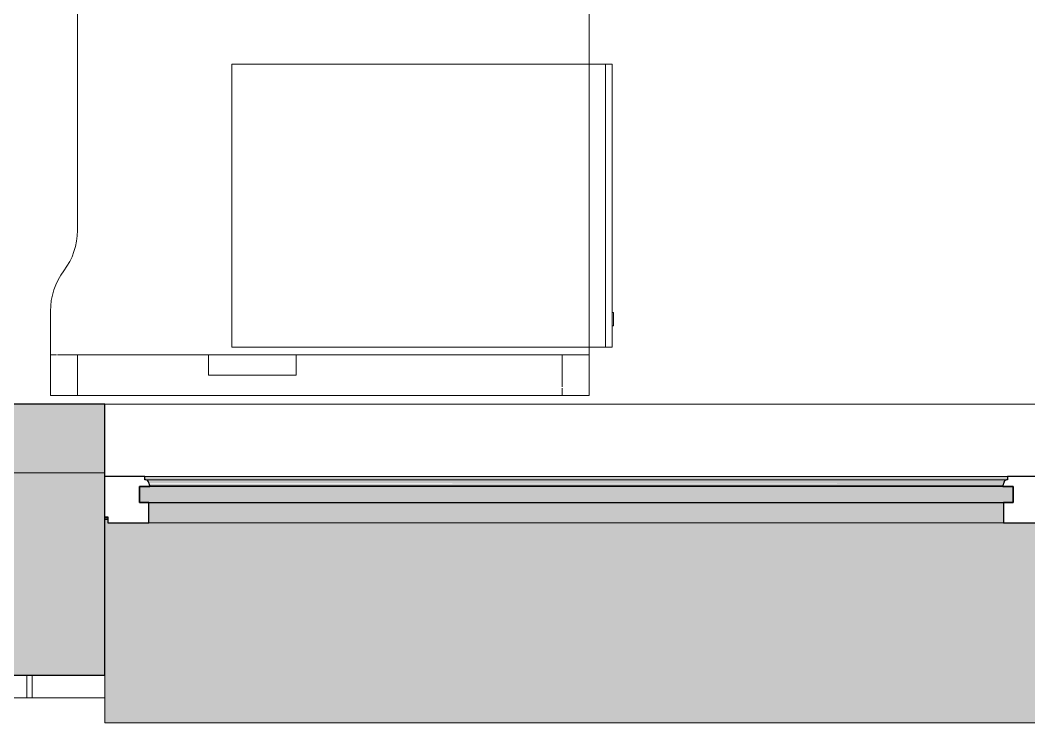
# Model space of a CAD drawing. Header units: millimetres. Extents: x 155927 to 295199, y -4084 to 97293.
# Drawn here: x 203908 to 205406, y 8897 to 9940 of the extents above; entities that cross this region are included whole.
import ezdxf

# ---------------------------------------------------------------- set-up
doc = ezdxf.new("R2010")
doc.units = ezdxf.units.MM
doc.header["$MEASUREMENT"] = 0
for name, color, linetype, lineweight in [('A-GLAZ', 7, 'CONTINUOUS', 9), ('A-GLAZ-CURT', 7, 'CONTINUOUS', 9), ('A-WALL', 7, 'CONTINUOUS', 9), ('A-WALL-PATT', 7, 'CONTINUOUS', 9), ('I-FURN', 8, 'CONTINUOUS', 9), ('I-WALL', 7, 'CONTINUOUS', 9)]:
    doc.layers.add(name, color=color, linetype=linetype, lineweight=lineweight)

msp = doc.modelspace()

# ---------------------------------------------------------------- hatches: boundary and pattern name
at = {"layer": 'A-GLAZ'}
for points in [[(205371.8, 9257.5), (205374.6, 9257.5), (205374.6, 9262.5), (204093, 9262.5), (204093, 9257.5), (205370.8, 9257.5)], [(205163.8, 9223.6), (205382.6, 9223.6), (205382.6, 9247.5), (204085.1, 9247.5), (204085.1, 9223.6), (204563.4, 9223.6)], [(205368.8, 9252.6), (205370.6, 9256.2), (205370.8, 9257.5), (204095.9, 9257), (204098.6, 9253.9), (204099.3, 9252.6), (205368.4, 9252.6)], [(205163.8, 9248.6), (205367.4, 9248.6), (205368.6, 9252.6), (204099, 9251.5), (204100.3, 9248.6), (204563.4, 9248.6)], [(205367.4, 9247.5), (205367.4, 9248.6), (205163.8, 9247.5)], [(205163.8, 9193.6), (205368.6, 9193.6), (205368.6, 9223.6), (204099, 9223.6), (204099, 9193.6), (204563.4, 9193.6)], [(208165.5, 8896.6), (208317.8, 8896.6), (208317.8, 9198.3), (208313.5, 9198.3), (208313.5, 9193.6), (206922.2, 9193.6), (206922.2, 9198.3), (206917.8, 9198.3), (206917.8, 9193.6), (205433.8, 9193.6), (205433.8, 9198.3), (205429.5, 9198.3), (205429.5, 9193.6), (204038.2, 9193.6), (204038.2, 9198.3), (204033.8, 9198.3), (204033.8, 8896.6), (207565.1, 8896.6)]]:
    msp.add_hatch(color=256, dxfattribs=at).paths.add_polyline_path(points, flags=0)
h = msp.add_hatch(color=256, dxfattribs=at)
h.paths.add_polyline_path([(206981.4, 9255.8), (206978.6, 9257.5), (206979.9, 9256.4), (206981, 9255.9)], flags=0)
h.paths.add_polyline_path([(204097.4, 9255.8), (204094.6, 9257.5), (204095.9, 9256.4), (204097, 9255.9)], flags=0)
h = msp.add_hatch(color=256, dxfattribs=at)
h.paths.add_polyline_path([(208317.8, 9198.3), (208317.8, 9200.4), (208313.5, 9200.4), (208313.5, 9198.3)], flags=0)
h.paths.add_polyline_path([(206922.2, 9198.3), (206922.2, 9200.4), (206917.8, 9200.4), (206917.8, 9198.3)], flags=0)
h.paths.add_polyline_path([(205429.5, 9198.3), (205433.8, 9198.3), (205433.8, 9200.4), (205429.5, 9200.4)], flags=0)
h.paths.add_polyline_path([(204038.2, 9198.3), (204038.2, 9200.4), (204033.8, 9200.4), (204033.8, 9198.3)], flags=0)
at = {"layer": 'A-WALL-PATT'}
msp.add_hatch(color=256, dxfattribs=at).paths.add_polyline_path([(204033.8, 9267.6), (204033.8, 9369.6), (203800.8, 9369.6), (203800.8, 9267.6), (203963.1, 9267.6)], flags=0)
h = msp.add_hatch(color=256, dxfattribs=at)
h.paths.add_polyline_path([(231140.8, 8967.6), (231140.8, 9267.6), (230059.8, 9267.6), (230059.8, 8967.6), (230978.5, 8967.6)], flags=0)
h.paths.add_polyline_path([(228577.1, 8967.6), (228775.8, 8967.6), (228775.8, 9267.6), (227617.8, 9267.6), (227617.8, 8967.6)], flags=0)
h.paths.add_polyline_path([(225983.8, 8967.6), (225983.8, 9267.6), (224442.8, 9267.6), (224442.8, 8967.6), (224975.1, 8967.6)], flags=0)
h.paths.add_polyline_path([(209658.8, 8967.6), (209658.8, 9267.6), (208317.8, 9267.6), (208317.8, 8967.6), (209366.2, 8967.6)], flags=0)
h.paths.add_polyline_path([(203963.1, 8967.6), (204033.8, 8967.6), (204033.8, 9267.6), (202692.8, 9267.6), (202692.8, 8967.6), (203362.8, 8967.6)], flags=0)
h.paths.add_polyline_path([(199908.8, 8967.6), (199908.8, 9267.6), (197042.8, 9267.6), (197042.8, 8967.6), (198560, 8967.6)], flags=0)
h.paths.add_polyline_path([(194508.8, 8967.6), (194508.8, 9267.6), (191992.8, 9267.6), (191992.8, 8967.6), (193757.3, 8967.6)], flags=0)
h.paths.add_polyline_path([(190358.8, 8967.6), (190358.8, 9267.6), (187692.8, 9267.6), (187692.8, 8967.6), (188954.6, 8967.6)], flags=0)
h.paths.add_polyline_path([(184151.8, 8967.6), (184908.8, 8967.6), (184908.8, 9267.6), (183192.8, 9267.6), (183192.8, 8967.6), (183551.5, 8967.6)], flags=0)
h.paths.add_polyline_path([(176347.4, 8967.6), (176658.8, 8967.6), (176658.8, 9267.6), (174942.8, 9267.6), (174942.8, 8967.6), (175747, 8967.6)], flags=0)
h.paths.add_polyline_path([(162539.5, 8967.6), (163158.8, 8967.6), (163158.8, 9267.6), (161617.8, 9267.6), (161617.8, 8967.6)], flags=0)
h.paths.add_polyline_path([(159983.8, 8967.6), (159983.8, 9267.6), (159292.8, 9267.6), (159292.8, 8967.6), (159537.8, 8967.6)], flags=0)

# ---------------------------------------------------------------- linework, layer by layer
at = {"layer": 'A-GLAZ', "lineweight": 30}
for p, q in [((204093, 9262.5), (204033.8, 9262.5)), ((204093, 9257.5), (204093, 9262.5)), ((205374.6, 9262.5), (205374.6, 9257.5)), ((205433.8, 9262.5), (205374.6, 9262.5)), ((204085.1, 9247.5), (204085.1, 9223.6)), ((205382.6, 9247.5), (204085.1, 9247.5)), ((204085.1, 9223.6), (204085.1, 9247.5)), ((204085.1, 9247.5), (204100.3, 9247.5)), ((204094.6, 9257.5), (204093, 9257.5)), ((204100.3, 9247.5), (204100.3, 9248.6)), ((205367.4, 9248.6), (205367.4, 9247.5)), ((205367.4, 9247.5), (205382.6, 9247.5)), ((205374.6, 9257.5), (205373.1, 9257.5)), ((205382.6, 9223.6), (205382.6, 9247.5)), ((205382.6, 9247.5), (205382.6, 9223.6)), ((204085.1, 9223.6), (205382.6, 9223.6)), ((204099, 9223.6), (204085.1, 9223.6)), ((204099, 9193.6), (204099, 9223.6)), ((205382.6, 9223.6), (205368.6, 9223.6)), ((205368.6, 9223.6), (205368.6, 9193.6)), ((204033.8, 9202.6), (204038.2, 9202.6)), ((204038.2, 9202.6), (204038.2, 9193.6)), ((204038.2, 9193.6), (204099, 9193.6)), ((205368.6, 9193.6), (205429.5, 9193.6))]:
    msp.add_line(p, q, dxfattribs=at)
at = {"layer": 'A-GLAZ'}
for p, q in [((205374.6, 9262.5), (204093, 9262.5)), ((204093, 9257.5), (204094.6, 9257.5)), ((204094.6, 9257.5), (205373.1, 9257.5)), ((204100.3, 9248.6), (205367.4, 9248.6)), ((205373.1, 9257.5), (205374.6, 9257.5)), ((204033.8, 9200.4), (204038.2, 9200.4)), ((204033.8, 9198.3), (204038.2, 9198.3)), ((204099, 9193.6), (205368.6, 9193.6)), ((204033.8, 8896.6), (204033.8, 8967.6)), ((204033.8, 8896.6), (208317.8, 8896.6))]:
    msp.add_line(p, q, dxfattribs=at)
at = {"layer": 'A-GLAZ', "lineweight": 30}
for centre, radius, start, end in [((204093.5, 9252.2), 5.36, 3.4261, 78.0476), ((204106.2, 9253), 7.4, 183.4261, 216.5739), ((205361.5, 9253), 7.4, 323.4261, 356.5739), ((205374.2, 9252.2), 5.36, 101.9524, 176.5739)]:
    msp.add_arc(centre, radius, start, end, dxfattribs=at)
at = {"layer": 'A-GLAZ'}
for points, knots in [([(204097, 9256.2), (204096.9, 9256.4), (204096.5, 9256.7), (204095.7, 9257.2), (204095, 9257.4), (204094.6, 9257.5)], [-0.4, -0.4, -0.4, -0.4, -0.3, -0.2, 0, 0, 0, 0]), ([(204098.8, 9252.6), (204098.8, 9253), (204098.7, 9253.7), (204098.3, 9254.6), (204098.1, 9255), (204098, 9255.2)], [-1, -1, -1, -1, -0.8, -0.7, -0.6, -0.6, -0.6, -0.6]), ([(205369.7, 9255.2), (205369.6, 9255), (205369.4, 9254.6), (205369, 9253.7), (205368.9, 9253), (205368.8, 9252.6)], [0.6, 0.6, 0.6, 0.6, 0.7, 0.8, 1, 1, 1, 1]), ([(205373.1, 9257.5), (205372.6, 9257.4), (205372, 9257.2), (205371.2, 9256.7), (205370.8, 9256.4), (205370.6, 9256.2)], [0, 0, 0, 0, 0.2, 0.3, 0.4, 0.4, 0.4, 0.4])]:
    msp.add_open_spline(points, degree=3, knots=knots, dxfattribs=at)
for points in [[(204100.3, 9248.6), (204100, 9249), (204099.7, 9249.4), (204099.5, 9249.8)], [(205368.1, 9249.8), (205367.9, 9249.4), (205367.7, 9249), (205367.4, 9248.6)]]:
    msp.add_open_spline(points, degree=3, dxfattribs=at)
at = {"layer": 'A-GLAZ-CURT', "lineweight": 20}
for p, q in [((203917.8, 8967.6), (202808.8, 8967.6)), ((203917.8, 8933.6), (203917.8, 8967.6)), ((202808.8, 8933.6), (203917.8, 8933.6))]:
    msp.add_line(p, q, dxfattribs=at)
at = {"layer": 'A-GLAZ-CURT'}
for p, q in [((203925.8, 8967.6), (203925.8, 8933.6)), ((203925.8, 8933.6), (203917.8, 8933.6)), ((204033.8, 8933.6), (203925.8, 8933.6))]:
    msp.add_line(p, q, dxfattribs=at)
at = {"layer": 'A-WALL'}
msp.add_line((204033.8, 9267.6), (203800.8, 9267.6), dxfattribs=at)
at = {"layer": 'A-WALL', "lineweight": 30}
for p, q in [((204033.8, 8967.6), (204033.8, 9267.6)), ((202692.8, 8967.6), (204033.8, 8967.6))]:
    msp.add_line(p, q, dxfattribs=at)
at = {"layer": 'I-FURN'}
for p, q in [((204752.8, 9382.7), (204752.8, 10982.7)), ((204752.8, 10982.7), (204752.8, 9382.7)), ((203992.8, 10460), (203992.8, 9627.7)), ((203992.8, 9627.7), (203992.8, 10460)), ((204222.1, 9874.3), (204222.1, 9454.3)), ((204752.8, 9874.3), (204222.1, 9874.3)), ((204777.1, 9874.3), (204752.8, 9874.3)), ((204787.1, 9874.3), (204777.1, 9874.3)), ((204777.1, 9874.3), (204777.1, 9454.3)), ((204777.1, 9454.3), (204777.1, 9874.3)), ((204787.1, 9454.3), (204787.1, 9874.3)), ((203952.8, 9507.7), (203952.8, 9382.7)), ((203952.8, 9382.7), (203952.8, 9507.7)), ((204789.1, 9505.9), (204787.1, 9505.9)), ((204789.1, 9505.9), (204789.1, 9485.9)), ((204789.1, 9485.9), (204789.1, 9505.9)), ((204787.1, 9485.9), (204789.1, 9485.9)), ((204222.1, 9454.3), (204752.8, 9454.3)), ((204752.8, 9454.3), (204777.1, 9454.3)), ((204777.1, 9454.3), (204787.1, 9454.3)), ((203962, 9442.7), (203952.8, 9442.7)), ((203952.8, 9442.7), (203962, 9442.7)), ((203952.8, 9382.7), (203952.8, 9442.7)), ((203952.8, 9382.7), (203952.8, 9442.7)), ((203992.8, 9442.7), (203963.1, 9442.7)), ((203963.1, 9442.7), (204187.8, 9442.7)), ((204712.8, 9442.7), (203992.8, 9442.7)), ((203992.8, 9382.7), (203992.8, 9442.7)), ((203992.8, 9382.7), (203992.8, 9442.7)), ((204187.8, 9442.7), (204317.8, 9442.7)), ((204187.8, 9412.7), (204187.8, 9442.7)), ((204187.8, 9412.7), (204187.8, 9442.7)), ((204317.8, 9442.7), (204752.8, 9442.7)), ((204317.8, 9442.7), (204317.8, 9412.7)), ((204317.8, 9412.7), (204317.8, 9442.7)), ((204752.8, 9442.7), (204712.8, 9442.7)), ((204712.8, 9395.6), (204712.8, 9442.7)), ((204712.8, 9395.6), (204712.8, 9442.7)), ((204752.8, 9442.7), (204752.8, 9382.7)), ((204752.8, 9382.7), (204752.8, 9442.7)), ((204317.8, 9412.7), (204187.8, 9412.7)), ((204187.8, 9412.7), (204317.8, 9412.7)), ((203952.8, 9382.7), (203992.8, 9382.7)), ((204752.8, 9382.7), (203952.8, 9382.7)), ((203952.8, 9382.7), (204752.8, 9382.7)), ((204752.8, 9382.7), (203952.8, 9382.7)), ((203992.8, 9382.7), (204712.8, 9382.7)), ((204712.8, 9382.7), (204712.8, 9393.3)), ((204712.8, 9382.7), (204712.8, 9393.3)), ((204712.8, 9382.7), (204752.8, 9382.7))]:
    msp.add_line(p, q, dxfattribs=at)
for centre, start, end in [((203892.8, 9627.7), 323.1301, 0), ((203892.8, 9627.7), 323.1301, 0), ((204052.8, 9507.7), 143.1301, 180), ((204052.8, 9507.7), 143.1301, 180)]:
    msp.add_arc(centre, 100, start, end, dxfattribs=at)
at = {"layer": 'I-WALL', "lineweight": 30}
for p, q in [((204033.8, 9369.6), (203800.8, 9369.6)), ((204033.8, 9267.6), (204033.8, 9369.6))]:
    msp.add_line(p, q, dxfattribs=at)
at = {"layer": 'I-WALL'}
for p, q in [((204033.8, 9369.6), (205433.8, 9369.6)), ((203800.8, 9267.6), (204033.8, 9267.6))]:
    msp.add_line(p, q, dxfattribs=at)

doc.saveas('drawing.dxf')
